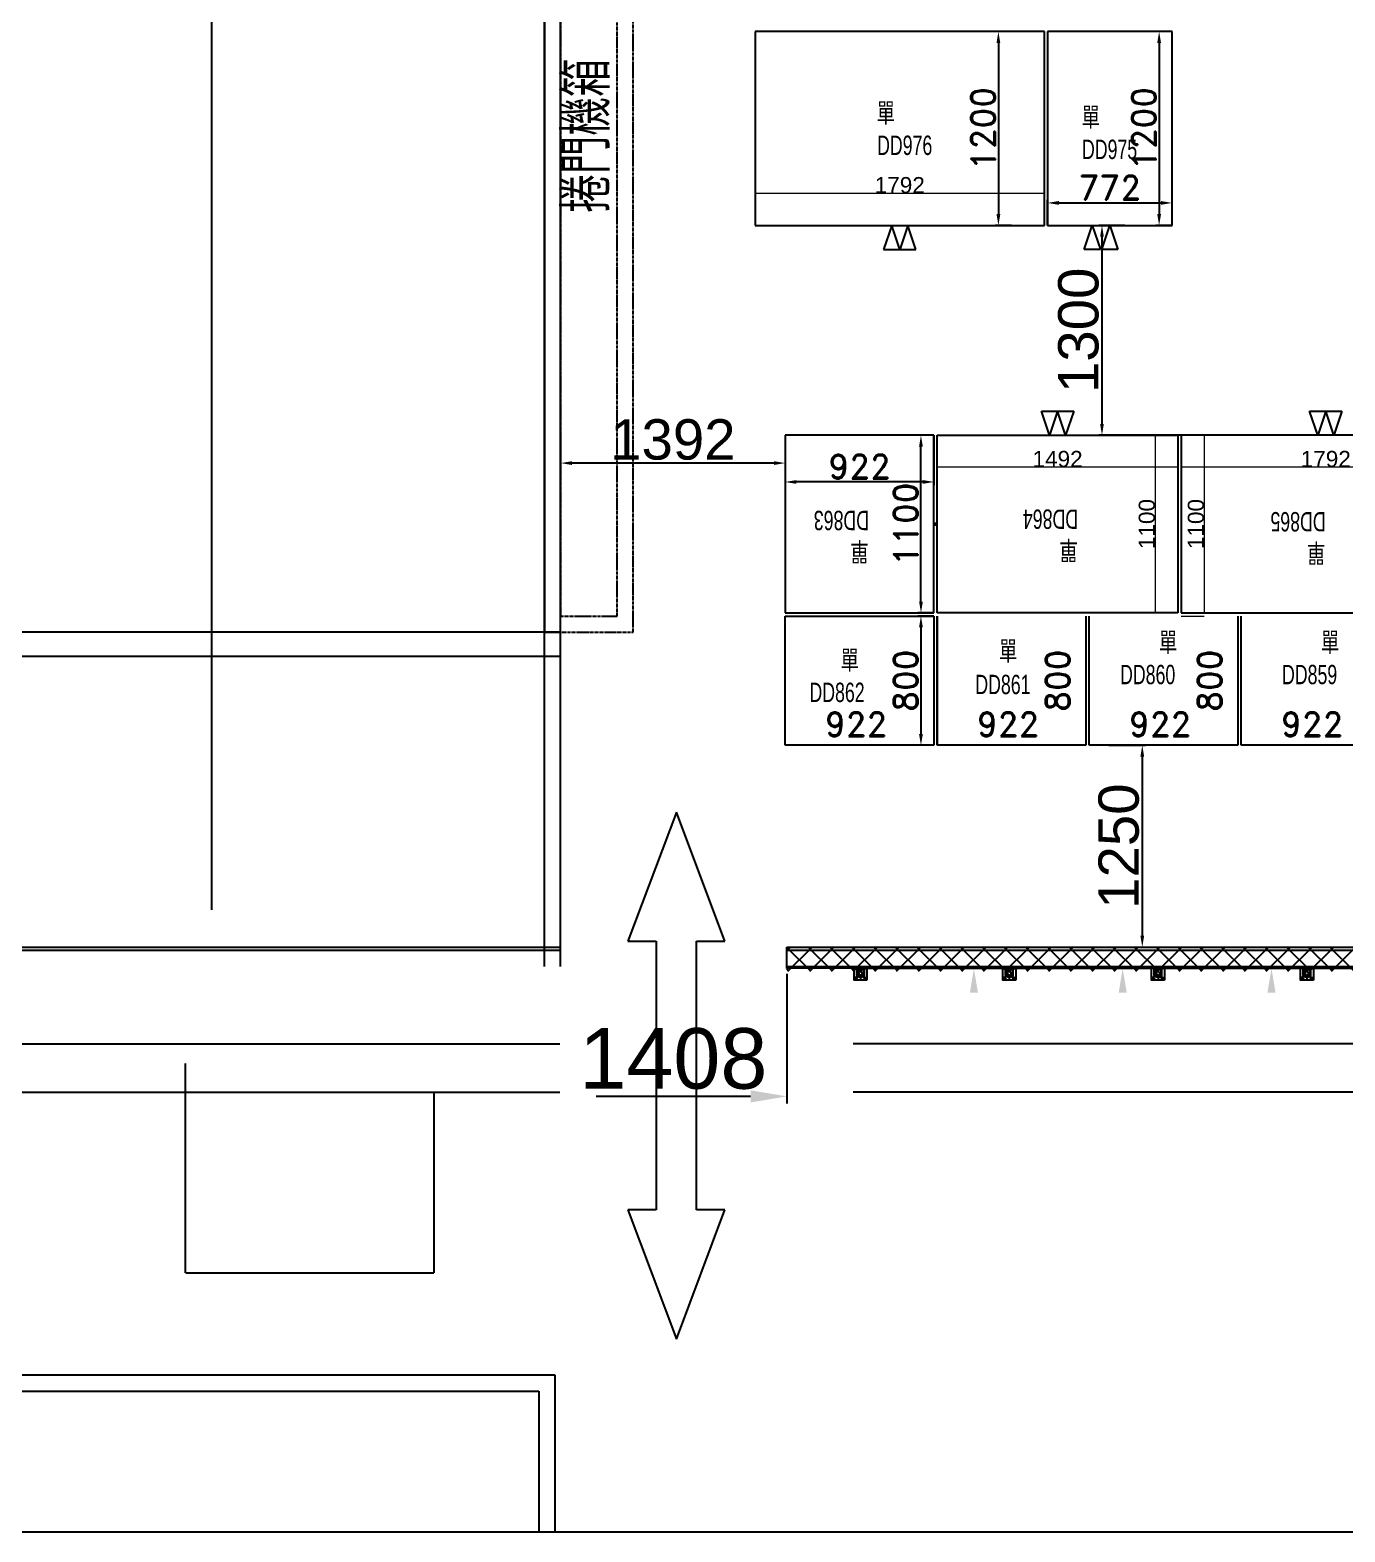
# Model space of a CAD drawing. Header units: millimetres. Extents: x 2191 to 43870, y 1353 to 35626.
# Drawn here: x 10340 to 18488, y 1353 to 10656 of the extents above; entities that cross this region are included whole.
import ezdxf

# ---------------------------------------------------------------- set-up
doc = ezdxf.new("R2010")
doc.units = ezdxf.units.MM
for name, pattern in [('1', [0.375, 0.25, -0.125]), ('CENTER', [2, 1.25, -0.25, 0.25, -0.25]), ('CENTER2', [28.575, 19.05, -3.175, 3.175, -3.175])]:
    doc.linetypes.add(name, pattern=pattern)
for name, color, linetype in [('01-中心柱CEN', 1, 'CENTER'), ('01-墨線', 4, 'Continuous'), ('03-掛片', 12, 'Continuous'), ('05-M40', 3, 'Continuous'), ('05-柱基板', 3, 'Continuous'), ('09-M6', 7, 'Continuous'), ('12-動線', 6, 'Continuous'), ('archi', 8, 'Continuous'), ('HATCH', 5, 'Continuous'), ('中心線-2', 1, 'CENTER2'), ('動線', 6, 'Continuous'), ('單層倉', 5, 'Continuous'), ('文字', 7, 'Continuous'), ('标注', 7, 'Continuous'), ('標的物', 1, 'Continuous'), ('標示', 3, 'Continuous'), ('標註', 252, 'Continuous')]:
    doc.layers.add(name, color=color, linetype=linetype)
doc.styles.add('ROMAND', font='romand.shx', dxfattribs={"bigfont": 'chineset.shx'})
doc.styles.get("Standard").update_dxf_attribs({"font": 'arial.ttf'})
doc.styles.add('新細明體', font='PMingLiU.ttf', dxfattribs={"width": 0.7})

msp = doc.modelspace()

# ---------------------------------------------------------------- linework, layer by layer
at = {"color": 5, "lineweight": 25}
for p, q in [((16625.17754, 10645.79085), (14833.17754, 10645.79085)), ((14833.17754, 10645.79085), (14833.17754, 9445.79085)), ((16625.17754, 9445.79085), (16625.17754, 10645.79085)), ((14833.17754, 9445.79085), (16625.17754, 9445.79085)), ((15961.17755, 8145.79083, 3000), (17453.17755, 8145.79083, 3000)), ((15961.17755, 7045.79083, 3000), (15961.17755, 8145.79083, 3000)), ((17453.17755, 8145.79083, 3000), (17453.17755, 7045.79083, 3000)), ((19265.17755, 8145.79083, 3000), (17473.17755, 8145.79083, 3000)), ((17473.17755, 8145.79083, 3000), (17473.17755, 7045.79083, 3000)), ((17453.17755, 7045.79083, 3000), (15961.17755, 7045.79083, 3000)), ((15961.17755, 7025.79083, 3000), (15961.17755, 6225.79083, 3000)), ((17473.17755, 7045.79083, 3000), (19265.17755, 7045.79083, 3000))]:
    msp.add_line(p, q, dxfattribs=at)
for p, q in [((4814.78772, 4376.69297), (13622.17754, 4376.69297)), ((15441.38937, 4378.69297), (39363.6462, 4376.69297)), ((4514.78772, 4076.69297), (13622.17754, 4076.69297)), ((15441.38937, 4078.69297), (39663.6462, 4076.69297))]:
    msp.add_line(p, q)
at = {"layer": '01-中心柱CEN'}
for p, q in [((15465.17754, 4843.79086, 3000), (15441.38937, 4843.79086, 3000)), ((15480.67754, 4843.79086, 3000), (15491.67754, 4843.79086, 3000)), ((15486.17754, 4843.79086, 3000), (15486.17754, 4852.33288, 3000)), ((15507.17754, 4843.79086, 3000), (15530.96572, 4843.79086, 3000)), ((16387.17754, 4843.79086, 3000), (16363.38937, 4843.79086, 3000)), ((16402.67754, 4843.79086, 3000), (16413.67754, 4843.79086, 3000)), ((16408.17754, 4843.79086, 3000), (16408.17754, 4852.33288, 3000)), ((16429.17754, 4843.79086, 3000), (16452.96572, 4843.79086, 3000)), ((17309.17754, 4843.79086, 3000), (17285.38937, 4843.79086, 3000)), ((17324.67754, 4843.79086, 3000), (17335.67754, 4843.79086, 3000)), ((17330.17754, 4843.79086, 3000), (17330.17754, 4852.33288, 3000)), ((17351.17754, 4843.79086, 3000), (17374.96572, 4843.79086, 3000)), ((18231.17754, 4843.79086, 3000), (18207.38937, 4843.79086, 3000)), ((18246.67754, 4843.79086, 3000), (18257.67754, 4843.79086, 3000)), ((18252.17754, 4843.79086, 3000), (18252.17754, 4852.33288, 3000)), ((18273.17754, 4843.79086, 3000), (18296.96572, 4843.79086, 3000)), ((15475.77754, 4790.79086, 3000), (15496.57754, 4790.79086, 3000)), ((15486.17754, 4790.79086, 3000), (15486.17754, 4767.0495, 3000)), ((16397.77754, 4790.79086, 3000), (16418.57754, 4790.79086, 3000)), ((16408.17754, 4790.79086, 3000), (16408.17754, 4767.0495, 3000)), ((17319.77754, 4790.79086, 3000), (17340.57754, 4790.79086, 3000)), ((17330.17754, 4790.79086, 3000), (17330.17754, 4767.0495, 3000)), ((18241.77754, 4790.79086, 3000), (18262.57754, 4790.79086, 3000)), ((18252.17754, 4790.79086, 3000), (18252.17754, 4767.0495, 3000))]:
    msp.add_line(p, q, dxfattribs=at)
at = {"layer": '01-墨線'}
msp.add_line((20328.17754, 4845.79086, 3000), (15030.17754, 4845.79086, 3000), dxfattribs=at)
at = {"layer": '03-掛片'}
for p, q in [((15465.17754, 4832.76892, 3000), (15462.67754, 4832.76892, 3000)), ((15465.17754, 4827.79086, 3000), (15462.67754, 4827.79086, 3000)), ((15465.17754, 4822.81281, 3000), (15462.67754, 4822.81281, 3000)), ((15507.17754, 4832.76892, 3000), (15509.67754, 4832.76892, 3000)), ((15507.17754, 4827.79086, 3000), (15509.67754, 4827.79086, 3000)), ((15507.17754, 4822.81281, 3000), (15509.67754, 4822.81281, 3000)), ((16387.17754, 4832.76892, 3000), (16384.67754, 4832.76892, 3000)), ((16387.17754, 4827.79086, 3000), (16384.67754, 4827.79086, 3000)), ((16387.17754, 4822.81281, 3000), (16384.67754, 4822.81281, 3000)), ((16429.17754, 4832.76892, 3000), (16431.67754, 4832.76892, 3000)), ((16429.17754, 4827.79086, 3000), (16431.67754, 4827.79086, 3000)), ((16429.17754, 4822.81281, 3000), (16431.67754, 4822.81281, 3000)), ((17309.17754, 4832.76892, 3000), (17306.67754, 4832.76892, 3000)), ((17309.17754, 4827.79086, 3000), (17306.67754, 4827.79086, 3000)), ((17309.17754, 4822.81281, 3000), (17306.67754, 4822.81281, 3000)), ((17351.17754, 4832.76892, 3000), (17353.67754, 4832.76892, 3000)), ((17351.17754, 4827.79086, 3000), (17353.67754, 4827.79086, 3000)), ((17351.17754, 4822.81281, 3000), (17353.67754, 4822.81281, 3000)), ((18231.17754, 4832.76892, 3000), (18228.67754, 4832.76892, 3000)), ((18231.17754, 4827.79086, 3000), (18228.67754, 4827.79086, 3000)), ((18231.17754, 4822.81281, 3000), (18228.67754, 4822.81281, 3000)), ((18273.17754, 4832.76892, 3000), (18275.67754, 4832.76892, 3000)), ((18273.17754, 4827.79086, 3000), (18275.67754, 4827.79086, 3000)), ((18273.17754, 4822.81281, 3000), (18275.67754, 4822.81281, 3000))]:
    msp.add_line(p, q, dxfattribs=at)
at = {"layer": '03-掛片', "elevation": 3000}
for points in [[(15481.17754, 4846.29086), (15483.67754, 4846.29086), (15483.67754, 4822.79086), (15481.17754, 4822.79086), (15481.17754, 4843.79086), (15465.17754, 4843.79086), (15465.17754, 4800.29086), (15462.67754, 4800.29086), (15462.67754, 4846.29086), (15482.17754, 4846.29086)], [(15491.17754, 4846.29086), (15488.67754, 4846.29086), (15488.67754, 4822.79086), (15491.17754, 4822.79086), (15491.17754, 4843.79086), (15507.17754, 4843.79086), (15507.17754, 4800.29086), (15509.67754, 4800.29086), (15509.67754, 4846.29086), (15490.17754, 4846.29086)], [(16403.17754, 4846.29086), (16405.67754, 4846.29086), (16405.67754, 4822.79086), (16403.17754, 4822.79086), (16403.17754, 4843.79086), (16387.17754, 4843.79086), (16387.17754, 4800.29086), (16384.67754, 4800.29086), (16384.67754, 4846.29086), (16404.17754, 4846.29086)], [(16413.17754, 4846.29086), (16410.67754, 4846.29086), (16410.67754, 4822.79086), (16413.17754, 4822.79086), (16413.17754, 4843.79086), (16429.17754, 4843.79086), (16429.17754, 4800.29086), (16431.67754, 4800.29086), (16431.67754, 4846.29086), (16412.17754, 4846.29086)], [(17325.17754, 4846.29086), (17327.67754, 4846.29086), (17327.67754, 4822.79086), (17325.17754, 4822.79086), (17325.17754, 4843.79086), (17309.17754, 4843.79086), (17309.17754, 4800.29086), (17306.67754, 4800.29086), (17306.67754, 4846.29086), (17326.17754, 4846.29086)], [(17335.17754, 4846.29086), (17332.67754, 4846.29086), (17332.67754, 4822.79086), (17335.17754, 4822.79086), (17335.17754, 4843.79086), (17351.17754, 4843.79086), (17351.17754, 4800.29086), (17353.67754, 4800.29086), (17353.67754, 4846.29086), (17334.17754, 4846.29086)], [(18247.17754, 4846.29086), (18249.67754, 4846.29086), (18249.67754, 4822.79086), (18247.17754, 4822.79086), (18247.17754, 4843.79086), (18231.17754, 4843.79086), (18231.17754, 4800.29086), (18228.67754, 4800.29086), (18228.67754, 4846.29086), (18248.17754, 4846.29086)], [(18257.17754, 4846.29086), (18254.67754, 4846.29086), (18254.67754, 4822.79086), (18257.17754, 4822.79086), (18257.17754, 4843.79086), (18273.17754, 4843.79086), (18273.17754, 4800.29086), (18275.67754, 4800.29086), (18275.67754, 4846.29086), (18256.17754, 4846.29086)]]:
    msp.add_lwpolyline(points, dxfattribs=at)
at = {"layer": '03-掛片', "lineweight": -3, "elevation": 3000}
for points in [[(15462.67754, 4832.76892), (15462.67754, 4822.81281), (15465.17754, 4822.81281), (15465.17754, 4832.76892)], [(15462.67754, 4827.79086), (15462.67754, 4822.81281), (15465.17754, 4822.81281), (15465.17754, 4827.79086)], [(15507.17754, 4832.76892), (15507.17754, 4822.81281), (15509.67754, 4822.81281), (15509.67754, 4832.76892)], [(15507.17754, 4827.79086), (15507.17754, 4822.81281), (15509.67754, 4822.81281), (15509.67754, 4827.79086)], [(16384.67754, 4832.76892), (16384.67754, 4822.81281), (16387.17754, 4822.81281), (16387.17754, 4832.76892)], [(16384.67754, 4827.79086), (16384.67754, 4822.81281), (16387.17754, 4822.81281), (16387.17754, 4827.79086)], [(16429.17754, 4832.76892), (16429.17754, 4822.81281), (16431.67754, 4822.81281), (16431.67754, 4832.76892)], [(16429.17754, 4827.79086), (16429.17754, 4822.81281), (16431.67754, 4822.81281), (16431.67754, 4827.79086)], [(17306.67754, 4832.76892), (17306.67754, 4822.81281), (17309.17754, 4822.81281), (17309.17754, 4832.76892)], [(17306.67754, 4827.79086), (17306.67754, 4822.81281), (17309.17754, 4822.81281), (17309.17754, 4827.79086)], [(17351.17754, 4832.76892), (17351.17754, 4822.81281), (17353.67754, 4822.81281), (17353.67754, 4832.76892)], [(17351.17754, 4827.79086), (17351.17754, 4822.81281), (17353.67754, 4822.81281), (17353.67754, 4827.79086)], [(18228.67754, 4832.76892), (18228.67754, 4822.81281), (18231.17754, 4822.81281), (18231.17754, 4832.76892)], [(18228.67754, 4827.79086), (18228.67754, 4822.81281), (18231.17754, 4822.81281), (18231.17754, 4827.79086)], [(18273.17754, 4832.76892), (18273.17754, 4822.81281), (18275.67754, 4822.81281), (18275.67754, 4832.76892)], [(18273.17754, 4827.79086), (18273.17754, 4822.81281), (18275.67754, 4822.81281), (18275.67754, 4827.79086)]]:
    msp.add_lwpolyline(points, close=True, dxfattribs=at)
at = {"layer": '05-M40'}
for p, q in [((15466.77754, 4831.04086, 3000), (15465.17754, 4831.04086, 3000)), ((15466.77754, 4827.79086, 3000), (15465.17754, 4827.79086, 3000)), ((15466.77754, 4824.54086, 3000), (15465.17754, 4824.54086, 3000)), ((15474.17754, 4802.29088, 3000), (15475.77754, 4802.29088, 3000)), ((15474.17754, 4798.79088, 3000), (15475.77754, 4798.79088, 3000)), ((15474.17754, 4795.29088, 3000), (15475.77754, 4795.29088, 3000)), ((15491.67754, 4836.79086, 3000), (15491.67754, 4835.19086, 3000)), ((15496.57754, 4802.29088, 3000), (15498.17754, 4802.29088, 3000)), ((15496.57754, 4798.79088, 3000), (15498.17754, 4798.79088, 3000)), ((15496.57754, 4795.29088, 3000), (15498.17754, 4795.29088, 3000)), ((16388.77754, 4831.04086, 3000), (16387.17754, 4831.04086, 3000)), ((16388.77754, 4827.79086, 3000), (16387.17754, 4827.79086, 3000)), ((16388.77754, 4824.54086, 3000), (16387.17754, 4824.54086, 3000)), ((16396.17754, 4802.29088, 3000), (16397.77754, 4802.29088, 3000)), ((16396.17754, 4798.79088, 3000), (16397.77754, 4798.79088, 3000)), ((16396.17754, 4795.29088, 3000), (16397.77754, 4795.29088, 3000)), ((16413.67754, 4836.79086, 3000), (16413.67754, 4835.19086, 3000)), ((16418.57754, 4802.29088, 3000), (16420.17754, 4802.29088, 3000)), ((16418.57754, 4798.79088, 3000), (16420.17754, 4798.79088, 3000)), ((16418.57754, 4795.29088, 3000), (16420.17754, 4795.29088, 3000)), ((17310.77754, 4831.04086, 3000), (17309.17754, 4831.04086, 3000)), ((17310.77754, 4827.79086, 3000), (17309.17754, 4827.79086, 3000)), ((17310.77754, 4824.54086, 3000), (17309.17754, 4824.54086, 3000)), ((17318.17754, 4802.29088, 3000), (17319.77754, 4802.29088, 3000)), ((17318.17754, 4798.79088, 3000), (17319.77754, 4798.79088, 3000)), ((17318.17754, 4795.29088, 3000), (17319.77754, 4795.29088, 3000)), ((17335.67754, 4836.79086, 3000), (17335.67754, 4835.19086, 3000)), ((17340.57754, 4802.29088, 3000), (17342.17754, 4802.29088, 3000)), ((17340.57754, 4798.79088, 3000), (17342.17754, 4798.79088, 3000)), ((17340.57754, 4795.29088, 3000), (17342.17754, 4795.29088, 3000)), ((18232.77754, 4831.04086, 3000), (18231.17754, 4831.04086, 3000)), ((18232.77754, 4827.79086, 3000), (18231.17754, 4827.79086, 3000)), ((18232.77754, 4824.54086, 3000), (18231.17754, 4824.54086, 3000)), ((18240.17754, 4802.29088, 3000), (18241.77754, 4802.29088, 3000)), ((18240.17754, 4798.79088, 3000), (18241.77754, 4798.79088, 3000)), ((18240.17754, 4795.29088, 3000), (18241.77754, 4795.29088, 3000)), ((18257.67754, 4836.79086, 3000), (18257.67754, 4835.19086, 3000)), ((18262.57754, 4802.29088, 3000), (18264.17754, 4802.29088, 3000)), ((18262.57754, 4798.79088, 3000), (18264.17754, 4798.79088, 3000)), ((18262.57754, 4795.29088, 3000), (18264.17754, 4795.29088, 3000))]:
    msp.add_line(p, q, dxfattribs=at)
at = {"layer": '05-M40', "elevation": 3000}
for points in [[(15474.17754, 4813.39086), (15475.77754, 4813.39086), (15475.77754, 4790.79086), (15474.17754, 4790.79086), (15474.17754, 4811.79086), (15465.17754, 4811.79086), (15465.17754, 4843.79086), (15480.67754, 4843.79086), (15480.67754, 4836.79086), (15491.67754, 4836.79086), (15491.67754, 4843.79086), (15507.17754, 4843.79086), (15507.17754, 4811.79086), (15498.17754, 4811.79086), (15498.17754, 4790.79086), (15496.57754, 4790.79086), (15496.57754, 4813.39086), (15505.57754, 4813.39086), (15505.57754, 4842.19086), (15493.27754, 4842.19086), (15493.27754, 4835.19086), (15479.07754, 4835.19086), (15479.07754, 4842.19086), (15466.77754, 4842.19086), (15466.77754, 4813.39086), (15475.77754, 4813.39086), (15475.77754, 4811.79086)], [(15498.17754, 4813.39086), (15496.57754, 4813.39086), (15496.57754, 4790.79086), (15498.17754, 4790.79086), (15498.17754, 4811.79086), (15507.17754, 4811.79086), (15507.17754, 4843.79086), (15491.67754, 4843.79086), (15491.67754, 4836.79086), (15480.67754, 4836.79086), (15480.67754, 4843.79086), (15465.17754, 4843.79086), (15465.17754, 4811.79086), (15474.17754, 4811.79086), (15474.17754, 4790.79086), (15475.77754, 4790.79086), (15475.77754, 4813.39086), (15466.77754, 4813.39086), (15466.77754, 4842.19086), (15479.07754, 4842.19086), (15479.07754, 4835.19086), (15493.27754, 4835.19086), (15493.27754, 4842.19086), (15505.57754, 4842.19086), (15505.57754, 4813.39086), (15496.57754, 4813.39086), (15496.57754, 4811.79086)], [(16396.17754, 4813.39086), (16397.77754, 4813.39086), (16397.77754, 4790.79086), (16396.17754, 4790.79086), (16396.17754, 4811.79086), (16387.17754, 4811.79086), (16387.17754, 4843.79086), (16402.67754, 4843.79086), (16402.67754, 4836.79086), (16413.67754, 4836.79086), (16413.67754, 4843.79086), (16429.17754, 4843.79086), (16429.17754, 4811.79086), (16420.17754, 4811.79086), (16420.17754, 4790.79086), (16418.57754, 4790.79086), (16418.57754, 4813.39086), (16427.57754, 4813.39086), (16427.57754, 4842.19086), (16415.27754, 4842.19086), (16415.27754, 4835.19086), (16401.07754, 4835.19086), (16401.07754, 4842.19086), (16388.77754, 4842.19086), (16388.77754, 4813.39086), (16397.77754, 4813.39086), (16397.77754, 4811.79086)], [(16420.17754, 4813.39086), (16418.57754, 4813.39086), (16418.57754, 4790.79086), (16420.17754, 4790.79086), (16420.17754, 4811.79086), (16429.17754, 4811.79086), (16429.17754, 4843.79086), (16413.67754, 4843.79086), (16413.67754, 4836.79086), (16402.67754, 4836.79086), (16402.67754, 4843.79086), (16387.17754, 4843.79086), (16387.17754, 4811.79086), (16396.17754, 4811.79086), (16396.17754, 4790.79086), (16397.77754, 4790.79086), (16397.77754, 4813.39086), (16388.77754, 4813.39086), (16388.77754, 4842.19086), (16401.07754, 4842.19086), (16401.07754, 4835.19086), (16415.27754, 4835.19086), (16415.27754, 4842.19086), (16427.57754, 4842.19086), (16427.57754, 4813.39086), (16418.57754, 4813.39086), (16418.57754, 4811.79086)], [(17318.17754, 4813.39086), (17319.77754, 4813.39086), (17319.77754, 4790.79086), (17318.17754, 4790.79086), (17318.17754, 4811.79086), (17309.17754, 4811.79086), (17309.17754, 4843.79086), (17324.67754, 4843.79086), (17324.67754, 4836.79086), (17335.67754, 4836.79086), (17335.67754, 4843.79086), (17351.17754, 4843.79086), (17351.17754, 4811.79086), (17342.17754, 4811.79086), (17342.17754, 4790.79086), (17340.57754, 4790.79086), (17340.57754, 4813.39086), (17349.57754, 4813.39086), (17349.57754, 4842.19086), (17337.27754, 4842.19086), (17337.27754, 4835.19086), (17323.07754, 4835.19086), (17323.07754, 4842.19086), (17310.77754, 4842.19086), (17310.77754, 4813.39086), (17319.77754, 4813.39086), (17319.77754, 4811.79086)], [(17342.17754, 4813.39086), (17340.57754, 4813.39086), (17340.57754, 4790.79086), (17342.17754, 4790.79086), (17342.17754, 4811.79086), (17351.17754, 4811.79086), (17351.17754, 4843.79086), (17335.67754, 4843.79086), (17335.67754, 4836.79086), (17324.67754, 4836.79086), (17324.67754, 4843.79086), (17309.17754, 4843.79086), (17309.17754, 4811.79086), (17318.17754, 4811.79086), (17318.17754, 4790.79086), (17319.77754, 4790.79086), (17319.77754, 4813.39086), (17310.77754, 4813.39086), (17310.77754, 4842.19086), (17323.07754, 4842.19086), (17323.07754, 4835.19086), (17337.27754, 4835.19086), (17337.27754, 4842.19086), (17349.57754, 4842.19086), (17349.57754, 4813.39086), (17340.57754, 4813.39086), (17340.57754, 4811.79086)], [(18240.17754, 4813.39086), (18241.77754, 4813.39086), (18241.77754, 4790.79086), (18240.17754, 4790.79086), (18240.17754, 4811.79086), (18231.17754, 4811.79086), (18231.17754, 4843.79086), (18246.67754, 4843.79086), (18246.67754, 4836.79086), (18257.67754, 4836.79086), (18257.67754, 4843.79086), (18273.17754, 4843.79086), (18273.17754, 4811.79086), (18264.17754, 4811.79086), (18264.17754, 4790.79086), (18262.57754, 4790.79086), (18262.57754, 4813.39086), (18271.57754, 4813.39086), (18271.57754, 4842.19086), (18259.27754, 4842.19086), (18259.27754, 4835.19086), (18245.07754, 4835.19086), (18245.07754, 4842.19086), (18232.77754, 4842.19086), (18232.77754, 4813.39086), (18241.77754, 4813.39086), (18241.77754, 4811.79086)], [(18264.17754, 4813.39086), (18262.57754, 4813.39086), (18262.57754, 4790.79086), (18264.17754, 4790.79086), (18264.17754, 4811.79086), (18273.17754, 4811.79086), (18273.17754, 4843.79086), (18257.67754, 4843.79086), (18257.67754, 4836.79086), (18246.67754, 4836.79086), (18246.67754, 4843.79086), (18231.17754, 4843.79086), (18231.17754, 4811.79086), (18240.17754, 4811.79086), (18240.17754, 4790.79086), (18241.77754, 4790.79086), (18241.77754, 4813.39086), (18232.77754, 4813.39086), (18232.77754, 4842.19086), (18245.07754, 4842.19086), (18245.07754, 4835.19086), (18259.27754, 4835.19086), (18259.27754, 4842.19086), (18271.57754, 4842.19086), (18271.57754, 4813.39086), (18262.57754, 4813.39086), (18262.57754, 4811.79086)]]:
    msp.add_lwpolyline(points, dxfattribs=at)
at = {"layer": '05-M40', "lineweight": -3, "elevation": 3000}
for points in [[(15465.17754, 4831.04086), (15465.17754, 4824.54086), (15466.77754, 4824.54086), (15466.77754, 4831.04086)], [(15465.17754, 4827.79086), (15465.17754, 4824.54086), (15466.77754, 4824.54086), (15466.77754, 4827.79086)], [(15474.17754, 4802.29088), (15474.17754, 4795.29088), (15475.77754, 4795.29088), (15475.77754, 4802.29088)], [(15474.17754, 4798.79088), (15474.17754, 4795.29088), (15475.77754, 4795.29088), (15475.77754, 4798.79088)], [(15491.67754, 4836.79086), (15491.67754, 4835.19086), (15480.67754, 4835.19086), (15480.67754, 4836.79086)], [(15486.17754, 4835.19086), (15491.67754, 4835.19086), (15491.67754, 4836.79086), (15486.17754, 4836.79086)], [(15498.17754, 4802.29088), (15498.17754, 4795.29088), (15496.57754, 4795.29088), (15496.57754, 4802.29088)], [(15498.17754, 4798.79088), (15498.17754, 4795.29088), (15496.57754, 4795.29088), (15496.57754, 4798.79088)], [(15505.57754, 4831.04086), (15505.57754, 4824.54086), (15507.17754, 4824.54086), (15507.17754, 4831.04086)], [(15505.57754, 4827.79086), (15505.57754, 4824.54086), (15507.17754, 4824.54086), (15507.17754, 4827.79086)], [(16387.17754, 4831.04086), (16387.17754, 4824.54086), (16388.77754, 4824.54086), (16388.77754, 4831.04086)], [(16387.17754, 4827.79086), (16387.17754, 4824.54086), (16388.77754, 4824.54086), (16388.77754, 4827.79086)], [(16396.17754, 4802.29088), (16396.17754, 4795.29088), (16397.77754, 4795.29088), (16397.77754, 4802.29088)], [(16396.17754, 4798.79088), (16396.17754, 4795.29088), (16397.77754, 4795.29088), (16397.77754, 4798.79088)], [(16413.67754, 4836.79086), (16413.67754, 4835.19086), (16402.67754, 4835.19086), (16402.67754, 4836.79086)], [(16408.17754, 4835.19086), (16413.67754, 4835.19086), (16413.67754, 4836.79086), (16408.17754, 4836.79086)], [(16420.17754, 4802.29088), (16420.17754, 4795.29088), (16418.57754, 4795.29088), (16418.57754, 4802.29088)], [(16420.17754, 4798.79088), (16420.17754, 4795.29088), (16418.57754, 4795.29088), (16418.57754, 4798.79088)], [(16427.57754, 4831.04086), (16427.57754, 4824.54086), (16429.17754, 4824.54086), (16429.17754, 4831.04086)], [(16427.57754, 4827.79086), (16427.57754, 4824.54086), (16429.17754, 4824.54086), (16429.17754, 4827.79086)], [(17309.17754, 4831.04086), (17309.17754, 4824.54086), (17310.77754, 4824.54086), (17310.77754, 4831.04086)], [(17309.17754, 4827.79086), (17309.17754, 4824.54086), (17310.77754, 4824.54086), (17310.77754, 4827.79086)], [(17318.17754, 4802.29088), (17318.17754, 4795.29088), (17319.77754, 4795.29088), (17319.77754, 4802.29088)], [(17318.17754, 4798.79088), (17318.17754, 4795.29088), (17319.77754, 4795.29088), (17319.77754, 4798.79088)], [(17335.67754, 4836.79086), (17335.67754, 4835.19086), (17324.67754, 4835.19086), (17324.67754, 4836.79086)], [(17330.17754, 4835.19086), (17335.67754, 4835.19086), (17335.67754, 4836.79086), (17330.17754, 4836.79086)], [(17342.17754, 4802.29088), (17342.17754, 4795.29088), (17340.57754, 4795.29088), (17340.57754, 4802.29088)], [(17342.17754, 4798.79088), (17342.17754, 4795.29088), (17340.57754, 4795.29088), (17340.57754, 4798.79088)], [(17349.57754, 4831.04086), (17349.57754, 4824.54086), (17351.17754, 4824.54086), (17351.17754, 4831.04086)], [(17349.57754, 4827.79086), (17349.57754, 4824.54086), (17351.17754, 4824.54086), (17351.17754, 4827.79086)], [(18231.17754, 4831.04086), (18231.17754, 4824.54086), (18232.77754, 4824.54086), (18232.77754, 4831.04086)], [(18231.17754, 4827.79086), (18231.17754, 4824.54086), (18232.77754, 4824.54086), (18232.77754, 4827.79086)], [(18240.17754, 4802.29088), (18240.17754, 4795.29088), (18241.77754, 4795.29088), (18241.77754, 4802.29088)], [(18240.17754, 4798.79088), (18240.17754, 4795.29088), (18241.77754, 4795.29088), (18241.77754, 4798.79088)], [(18257.67754, 4836.79086), (18257.67754, 4835.19086), (18246.67754, 4835.19086), (18246.67754, 4836.79086)], [(18252.17754, 4835.19086), (18257.67754, 4835.19086), (18257.67754, 4836.79086), (18252.17754, 4836.79086)], [(18264.17754, 4802.29088), (18264.17754, 4795.29088), (18262.57754, 4795.29088), (18262.57754, 4802.29088)], [(18264.17754, 4798.79088), (18264.17754, 4795.29088), (18262.57754, 4795.29088), (18262.57754, 4798.79088)], [(18271.57754, 4831.04086), (18271.57754, 4824.54086), (18273.17754, 4824.54086), (18273.17754, 4831.04086)], [(18271.57754, 4827.79086), (18271.57754, 4824.54086), (18273.17754, 4824.54086), (18273.17754, 4827.79086)]]:
    msp.add_lwpolyline(points, close=True, dxfattribs=at)
at = {"layer": '05-柱基板', "elevation": 3000}
for points in [[(15526.17754, 4770.79086), (15446.17754, 4770.79086), (15446.17754, 4845.79086), (15526.17754, 4845.79086)], [(16448.17754, 4770.79086), (16368.17754, 4770.79086), (16368.17754, 4845.79086), (16448.17754, 4845.79086)], [(17370.17754, 4770.79086), (17290.17754, 4770.79086), (17290.17754, 4845.79086), (17370.17754, 4845.79086)], [(18292.17754, 4770.79086), (18212.17754, 4770.79086), (18212.17754, 4845.79086), (18292.17754, 4845.79086)]]:
    msp.add_lwpolyline(points, close=True, dxfattribs=at)
at = {"layer": '05-柱基板', "lineweight": -3}
for centre in [(15458.17754, 4784.29086, 3000), (15514.17754, 4783.79086, 3000), (16380.17754, 4784.29086, 3000), (16436.17754, 4783.79086, 3000), (17302.17754, 4784.29086, 3000), (17358.17754, 4783.79086, 3000), (18224.17754, 4784.29086, 3000), (18280.17754, 4783.79086, 3000)]:
    msp.add_circle(centre, 6, dxfattribs=at)
at = {"layer": '09-M6'}
for p, q in [((15466.97754, 4801.29086, 3000), (15471.27754, 4801.29086, 3000)), ((15466.97754, 4796.29086, 3000), (15471.27754, 4796.29086, 3000)), ((15505.37754, 4801.29086, 3000), (15501.07754, 4801.29086, 3000)), ((15505.37754, 4796.29086, 3000), (15501.07754, 4796.29086, 3000)), ((16388.97754, 4801.29086, 3000), (16393.27754, 4801.29086, 3000)), ((16388.97754, 4796.29086, 3000), (16393.27754, 4796.29086, 3000)), ((16427.37754, 4801.29086, 3000), (16423.07754, 4801.29086, 3000)), ((16427.37754, 4796.29086, 3000), (16423.07754, 4796.29086, 3000)), ((17310.97754, 4801.29086, 3000), (17315.27754, 4801.29086, 3000)), ((17310.97754, 4796.29086, 3000), (17315.27754, 4796.29086, 3000)), ((17349.37754, 4801.29086, 3000), (17345.07754, 4801.29086, 3000)), ((17349.37754, 4796.29086, 3000), (17345.07754, 4796.29086, 3000)), ((18232.97754, 4801.29086, 3000), (18237.27754, 4801.29086, 3000)), ((18232.97754, 4796.29086, 3000), (18237.27754, 4796.29086, 3000)), ((18271.37754, 4801.29086, 3000), (18267.07754, 4801.29086, 3000)), ((18271.37754, 4796.29086, 3000), (18267.07754, 4796.29086, 3000))]:
    msp.add_line(p, q, dxfattribs=at)
at = {"layer": '09-M6', "elevation": 3000}
for points in [[(15472.97754, 4801.79086), (15484.97754, 4801.79086), (15484.97754, 4795.79086), (15472.97754, 4795.79086), (15472.97754, 4791.79086), (15472.77754, 4791.79086), (15471.27754, 4793.79086), (15466.97754, 4793.79086), (15466.97754, 4803.79086), (15471.27754, 4803.79086), (15472.77754, 4805.79086), (15472.97754, 4805.79086)], [(15471.27754, 4803.79086), (15471.27754, 4793.79086), (15466.97754, 4793.79086), (15466.97754, 4803.79086)], [(15477.47754, 4803.79086), (15475.97754, 4804.79086), (15475.77754, 4804.79086), (15475.77754, 4792.79086), (15475.97754, 4792.79086), (15477.47754, 4793.79086), (15481.77754, 4793.79086), (15481.77754, 4803.79086)], [(15477.47754, 4803.79086), (15477.47754, 4793.79086), (15481.77754, 4793.79086), (15481.77754, 4803.79086)], [(15481.77754, 4803.79086), (15477.47754, 4803.79086), (15477.47754, 4796.29086), (15481.77754, 4796.29086)], [(15481.77754, 4793.79086), (15477.47754, 4793.79086), (15477.47754, 4801.29086), (15481.77754, 4801.29086)], [(15499.37754, 4801.79086), (15487.37754, 4801.79086), (15487.37754, 4795.79086), (15499.37754, 4795.79086), (15499.37754, 4791.79086), (15499.57754, 4791.79086), (15501.07754, 4793.79086), (15505.37754, 4793.79086), (15505.37754, 4803.79086), (15501.07754, 4803.79086), (15499.57754, 4805.79086), (15499.37754, 4805.79086)], [(15494.87754, 4803.79086), (15496.37754, 4804.79086), (15496.57754, 4804.79086), (15496.57754, 4792.79086), (15496.37754, 4792.79086), (15494.87754, 4793.79086), (15490.57754, 4793.79086), (15490.57754, 4803.79086)], [(15494.87754, 4803.79086), (15494.87754, 4793.79086), (15490.57754, 4793.79086), (15490.57754, 4803.79086)], [(15490.57754, 4803.79086), (15494.87754, 4803.79086), (15494.87754, 4796.29086), (15490.57754, 4796.29086)], [(15490.57754, 4793.79086), (15494.87754, 4793.79086), (15494.87754, 4801.29086), (15490.57754, 4801.29086)], [(15501.07754, 4803.79086), (15501.07754, 4793.79086), (15505.37754, 4793.79086), (15505.37754, 4803.79086)], [(16394.97754, 4801.79086), (16406.97754, 4801.79086), (16406.97754, 4795.79086), (16394.97754, 4795.79086), (16394.97754, 4791.79086), (16394.77754, 4791.79086), (16393.27754, 4793.79086), (16388.97754, 4793.79086), (16388.97754, 4803.79086), (16393.27754, 4803.79086), (16394.77754, 4805.79086), (16394.97754, 4805.79086)], [(16393.27754, 4803.79086), (16393.27754, 4793.79086), (16388.97754, 4793.79086), (16388.97754, 4803.79086)], [(16399.47754, 4803.79086), (16397.97754, 4804.79086), (16397.77754, 4804.79086), (16397.77754, 4792.79086), (16397.97754, 4792.79086), (16399.47754, 4793.79086), (16403.77754, 4793.79086), (16403.77754, 4803.79086)], [(16399.47754, 4803.79086), (16399.47754, 4793.79086), (16403.77754, 4793.79086), (16403.77754, 4803.79086)], [(16403.77754, 4803.79086), (16399.47754, 4803.79086), (16399.47754, 4796.29086), (16403.77754, 4796.29086)], [(16403.77754, 4793.79086), (16399.47754, 4793.79086), (16399.47754, 4801.29086), (16403.77754, 4801.29086)], [(16421.37754, 4801.79086), (16409.37754, 4801.79086), (16409.37754, 4795.79086), (16421.37754, 4795.79086), (16421.37754, 4791.79086), (16421.57754, 4791.79086), (16423.07754, 4793.79086), (16427.37754, 4793.79086), (16427.37754, 4803.79086), (16423.07754, 4803.79086), (16421.57754, 4805.79086), (16421.37754, 4805.79086)], [(16416.87754, 4803.79086), (16418.37754, 4804.79086), (16418.57754, 4804.79086), (16418.57754, 4792.79086), (16418.37754, 4792.79086), (16416.87754, 4793.79086), (16412.57754, 4793.79086), (16412.57754, 4803.79086)], [(16416.87754, 4803.79086), (16416.87754, 4793.79086), (16412.57754, 4793.79086), (16412.57754, 4803.79086)], [(16412.57754, 4803.79086), (16416.87754, 4803.79086), (16416.87754, 4796.29086), (16412.57754, 4796.29086)], [(16412.57754, 4793.79086), (16416.87754, 4793.79086), (16416.87754, 4801.29086), (16412.57754, 4801.29086)], [(16423.07754, 4803.79086), (16423.07754, 4793.79086), (16427.37754, 4793.79086), (16427.37754, 4803.79086)], [(17316.97754, 4801.79086), (17328.97754, 4801.79086), (17328.97754, 4795.79086), (17316.97754, 4795.79086), (17316.97754, 4791.79086), (17316.77754, 4791.79086), (17315.27754, 4793.79086), (17310.97754, 4793.79086), (17310.97754, 4803.79086), (17315.27754, 4803.79086), (17316.77754, 4805.79086), (17316.97754, 4805.79086)], [(17315.27754, 4803.79086), (17315.27754, 4793.79086), (17310.97754, 4793.79086), (17310.97754, 4803.79086)], [(17321.47754, 4803.79086), (17319.97754, 4804.79086), (17319.77754, 4804.79086), (17319.77754, 4792.79086), (17319.97754, 4792.79086), (17321.47754, 4793.79086), (17325.77754, 4793.79086), (17325.77754, 4803.79086)], [(17321.47754, 4803.79086), (17321.47754, 4793.79086), (17325.77754, 4793.79086), (17325.77754, 4803.79086)], [(17325.77754, 4803.79086), (17321.47754, 4803.79086), (17321.47754, 4796.29086), (17325.77754, 4796.29086)], [(17325.77754, 4793.79086), (17321.47754, 4793.79086), (17321.47754, 4801.29086), (17325.77754, 4801.29086)], [(17343.37754, 4801.79086), (17331.37754, 4801.79086), (17331.37754, 4795.79086), (17343.37754, 4795.79086), (17343.37754, 4791.79086), (17343.57754, 4791.79086), (17345.07754, 4793.79086), (17349.37754, 4793.79086), (17349.37754, 4803.79086), (17345.07754, 4803.79086), (17343.57754, 4805.79086), (17343.37754, 4805.79086)], [(17338.87754, 4803.79086), (17340.37754, 4804.79086), (17340.57754, 4804.79086), (17340.57754, 4792.79086), (17340.37754, 4792.79086), (17338.87754, 4793.79086), (17334.57754, 4793.79086), (17334.57754, 4803.79086)], [(17338.87754, 4803.79086), (17338.87754, 4793.79086), (17334.57754, 4793.79086), (17334.57754, 4803.79086)], [(17334.57754, 4803.79086), (17338.87754, 4803.79086), (17338.87754, 4796.29086), (17334.57754, 4796.29086)], [(17334.57754, 4793.79086), (17338.87754, 4793.79086), (17338.87754, 4801.29086), (17334.57754, 4801.29086)], [(17345.07754, 4803.79086), (17345.07754, 4793.79086), (17349.37754, 4793.79086), (17349.37754, 4803.79086)], [(18238.97754, 4801.79086), (18250.97754, 4801.79086), (18250.97754, 4795.79086), (18238.97754, 4795.79086), (18238.97754, 4791.79086), (18238.77754, 4791.79086), (18237.27754, 4793.79086), (18232.97754, 4793.79086), (18232.97754, 4803.79086), (18237.27754, 4803.79086), (18238.77754, 4805.79086), (18238.97754, 4805.79086)], [(18237.27754, 4803.79086), (18237.27754, 4793.79086), (18232.97754, 4793.79086), (18232.97754, 4803.79086)], [(18243.47754, 4803.79086), (18241.97754, 4804.79086), (18241.77754, 4804.79086), (18241.77754, 4792.79086), (18241.97754, 4792.79086), (18243.47754, 4793.79086), (18247.77754, 4793.79086), (18247.77754, 4803.79086)], [(18243.47754, 4803.79086), (18243.47754, 4793.79086), (18247.77754, 4793.79086), (18247.77754, 4803.79086)], [(18247.77754, 4803.79086), (18243.47754, 4803.79086), (18243.47754, 4796.29086), (18247.77754, 4796.29086)], [(18247.77754, 4793.79086), (18243.47754, 4793.79086), (18243.47754, 4801.29086), (18247.77754, 4801.29086)], [(18265.37754, 4801.79086), (18253.37754, 4801.79086), (18253.37754, 4795.79086), (18265.37754, 4795.79086), (18265.37754, 4791.79086), (18265.57754, 4791.79086), (18267.07754, 4793.79086), (18271.37754, 4793.79086), (18271.37754, 4803.79086), (18267.07754, 4803.79086), (18265.57754, 4805.79086), (18265.37754, 4805.79086)], [(18260.87754, 4803.79086), (18262.37754, 4804.79086), (18262.57754, 4804.79086), (18262.57754, 4792.79086), (18262.37754, 4792.79086), (18260.87754, 4793.79086), (18256.57754, 4793.79086), (18256.57754, 4803.79086)], [(18260.87754, 4803.79086), (18260.87754, 4793.79086), (18256.57754, 4793.79086), (18256.57754, 4803.79086)], [(18256.57754, 4803.79086), (18260.87754, 4803.79086), (18260.87754, 4796.29086), (18256.57754, 4796.29086)], [(18256.57754, 4793.79086), (18260.87754, 4793.79086), (18260.87754, 4801.29086), (18256.57754, 4801.29086)], [(18267.07754, 4803.79086), (18267.07754, 4793.79086), (18271.37754, 4793.79086), (18271.37754, 4803.79086)]]:
    msp.add_lwpolyline(points, close=True, dxfattribs=at)
at = {"layer": '12-動線'}
for p, q in [((16408.17754, 4843.79086, 3000), (15486.17754, 4843.79086, 3000)), ((17330.17754, 4843.79086, 3000), (16408.17754, 4843.79086, 3000)), ((18252.17754, 4843.79086, 3000), (17330.17754, 4843.79086, 3000)), ((19174.17754, 4843.79086, 3000), (18252.17754, 4843.79086, 3000))]:
    msp.add_line(p, q, dxfattribs=at)
at = {"layer": 'archi', "color": 7, "linetype": '1'}
for p, q in [((11302.17754, 2955.79086, 3000), (11302.17754, 4255.79086, 3000)), ((12842.17754, 4075.79086, 3000), (12842.17754, 2955.79086, 3000)), ((12842.17754, 2955.79086, 3000), (11302.17754, 2955.79086, 3000))]:
    msp.add_line(p, q, dxfattribs=at)
at = {"layer": 'HATCH', "linetype": 'Continuous', "ltscale": 5}
for p, q in [((15030.17754, 4954.32087), (15051.64754, 4975.79086)), ((15177.44167, 4825.79086), (15030.17754, 4973.05499)), ((15036.35138, 4825.79086), (15186.35138, 4975.79086)), ((15312.14552, 4825.79086), (15162.14552, 4975.79086)), ((15171.05522, 4825.79086), (15321.05522, 4975.79086)), ((15446.84936, 4825.79086), (15296.84936, 4975.79086)), ((15305.75906, 4825.79086), (15455.75906, 4975.79086)), ((15581.5532, 4825.79086), (15431.5532, 4975.79086)), ((15440.4629, 4825.79086), (15590.4629, 4975.79086)), ((15716.25704, 4825.79086), (15566.25704, 4975.79086)), ((15575.16675, 4825.79086), (15725.16675, 4975.79086)), ((15850.96088, 4825.79086), (15700.96088, 4975.79086)), ((15709.87059, 4825.79086), (15859.87059, 4975.79086)), ((15985.66473, 4825.79086), (15835.66473, 4975.79086)), ((15844.57443, 4825.79086), (15994.57443, 4975.79086)), ((16120.36857, 4825.79086), (15970.36857, 4975.79086)), ((15979.27827, 4825.79086), (16129.27827, 4975.79086)), ((16255.07241, 4825.79086), (16105.07241, 4975.79086)), ((16113.98211, 4825.79086), (16263.98211, 4975.79086)), ((16389.77625, 4825.79086), (16239.77625, 4975.79086)), ((16248.68595, 4825.79086), (16398.68595, 4975.79086)), ((16524.48009, 4825.79086), (16374.48009, 4975.79086)), ((16383.3898, 4825.79086), (16533.3898, 4975.79086)), ((16659.18393, 4825.79086), (16509.18393, 4975.79086)), ((16518.09364, 4825.79086), (16668.09364, 4975.79086)), ((16793.88778, 4825.79086), (16643.88778, 4975.79086)), ((16652.79748, 4825.79086), (16802.79748, 4975.79086)), ((16928.59162, 4825.79086), (16778.59162, 4975.79086)), ((16787.50132, 4825.79086), (16937.50132, 4975.79086)), ((17063.29546, 4825.79086), (16913.29546, 4975.79086)), ((16922.20516, 4825.79086), (17072.20516, 4975.79086)), ((17197.9993, 4825.79086), (17047.9993, 4975.79086)), ((17056.90901, 4825.79086), (17206.90901, 4975.79086)), ((17332.70314, 4825.79086), (17182.70314, 4975.79086)), ((17191.61285, 4825.79086), (17341.61285, 4975.79086)), ((17467.40699, 4825.79086), (17317.40699, 4975.79086)), ((17326.31669, 4825.79086), (17476.31669, 4975.79086)), ((17602.11083, 4825.79086), (17452.11083, 4975.79086)), ((17461.02053, 4825.79086), (17611.02053, 4975.79086)), ((17736.81467, 4825.79086), (17586.81467, 4975.79086)), ((17595.72437, 4825.79086), (17745.72437, 4975.79086)), ((17871.51851, 4825.79086), (17721.51851, 4975.79086)), ((17730.42821, 4825.79086), (17880.42821, 4975.79086)), ((18006.22235, 4825.79086), (17856.22235, 4975.79086)), ((17865.13206, 4825.79086), (18015.13206, 4975.79086)), ((18140.92619, 4825.79086), (17990.92619, 4975.79086)), ((17999.8359, 4825.79086), (18149.8359, 4975.79086)), ((18275.63004, 4825.79086), (18125.63004, 4975.79086)), ((18134.53974, 4825.79086), (18284.53974, 4975.79086)), ((18410.33388, 4825.79086), (18260.33388, 4975.79086)), ((18269.24358, 4825.79086), (18419.24358, 4975.79086)), ((18545.03772, 4825.79086), (18395.03772, 4975.79086)), ((18403.94742, 4825.79086), (18553.94742, 4975.79086)), ((15042.73783, 4825.79086), (15030.17754, 4838.35115))]:
    msp.add_line(p, q, dxfattribs=at)
at = {"layer": '中心線-2'}
for p, q in [((13527.17754, 16270.79086, 3000), (13527.17755, 6925.79087, 3000)), ((14077.17755, 6925.79087, 3000), (14077.17754, 16270.79086, 3000)), ((13627.17754, 16170.79086, 3000), (13627.17755, 7025.79087, 3000)), ((13977.17755, 7025.79087, 3000), (13977.17754, 16170.79086, 3000)), ((13627.17755, 7025.79087, 3000), (13977.17755, 7025.79087, 3000)), ((13527.17755, 6925.79087, 3000), (14077.17755, 6925.79087, 3000))]:
    msp.add_line(p, q, dxfattribs=at)
at = {"layer": '動線'}
for p, q in [((13527.17755, 4855.79086, 3000), (13527.17755, 26280.79086, 3000)), ((13627.17755, 4855.79086, 3000), (13627.17755, 26180.79086, 3000))]:
    msp.add_line(p, q, dxfattribs=at)
at = {"layer": '動線', "lineweight": -3}
for p, q in [((15679.17754, 9445.79085), (15629.17754, 9295.79085)), ((15729.17754, 9295.79085), (15679.17754, 9445.79085)), ((15779.17754, 9445.79085), (15729.17754, 9295.79085)), ((15829.17754, 9295.79085), (15779.17754, 9445.79085)), ((16872.17754, 9295.79085), (16922.17754, 9445.79085)), ((16922.17754, 9445.79085), (16972.17754, 9295.79085)), ((16981.17754, 9295.79085), (17031.17754, 9445.79085)), ((17031.17754, 9445.79085), (17081.17754, 9295.79085)), ((15629.17754, 9295.79085), (15729.17754, 9295.79085)), ((15729.17754, 9295.79085), (15829.17754, 9295.79085)), ((16972.17754, 9295.79085), (16872.17754, 9295.79085)), ((17081.17754, 9295.79085), (16981.17754, 9295.79085)), ((16657.17755, 8145.79083, 3000), (16607.17755, 8295.79083, 3000)), ((16607.17755, 8295.79083, 3000), (16707.17755, 8295.79083, 3000)), ((16707.17755, 8295.79083, 3000), (16657.17755, 8145.79083, 3000)), ((16757.17755, 8145.79083, 3000), (16707.17755, 8295.79083, 3000)), ((16707.17755, 8295.79083, 3000), (16807.17755, 8295.79083, 3000)), ((16807.17755, 8295.79083, 3000), (16757.17755, 8145.79083, 3000)), ((18319.17755, 8145.79083, 3000), (18269.17755, 8295.79083, 3000)), ((18269.17755, 8295.79083, 3000), (18369.17755, 8295.79083, 3000)), ((18369.17755, 8295.79083, 3000), (18319.17755, 8145.79083, 3000)), ((18419.17755, 8145.79083, 3000), (18369.17755, 8295.79083, 3000)), ((18369.17755, 8295.79083, 3000), (18469.17755, 8295.79083, 3000)), ((18469.17755, 8295.79083, 3000), (18419.17755, 8145.79083, 3000))]:
    msp.add_line(p, q, dxfattribs=at)
at = {"layer": '單層倉'}
for p, q in [((17417.17754, 10645.79085), (16645.17754, 10645.79085)), ((16645.17754, 10645.79085), (16645.17754, 9445.79085)), ((17417.17754, 9445.79085), (17417.17754, 10645.79085)), ((16645.17754, 9445.79085), (17417.17754, 9445.79085)), ((15941.17755, 8145.79083, 3000), (15019.17755, 8145.79083, 3000)), ((15019.17755, 8145.79083, 3000), (15019.17755, 7045.79083, 3000)), ((15941.17755, 7045.79083, 3000), (15941.17755, 8145.79083, 3000)), ((15019.17755, 7045.79083, 3000), (15941.17755, 7045.79083, 3000)), ((15019.17755, 6225.79083, 3000), (15019.17755, 7025.79083, 3000)), ((15019.17755, 7025.79083, 3000), (15941.17755, 7025.79083, 3000)), ((15941.17755, 7025.79083, 3000), (15941.17755, 6225.79083, 3000)), ((15961.17755, 6225.79083, 3000), (15961.17755, 7025.79083, 3000)), ((16883.17755, 7025.79083, 3000), (16883.17755, 6225.79083, 3000)), ((16903.17755, 6225.79083, 3000), (16903.17755, 7025.79083, 3000)), ((17825.17755, 7025.79083, 3000), (17825.17755, 6225.79083, 3000)), ((17845.17755, 6225.79083, 3000), (17845.17755, 7025.79083, 3000)), ((15941.17755, 6225.79083, 3000), (15019.17755, 6225.79083, 3000)), ((16883.17755, 6225.79083, 3000), (15961.17755, 6225.79083, 3000)), ((17825.17755, 6225.79083, 3000), (16903.17755, 6225.79083, 3000)), ((18767.17755, 6225.79083, 3000), (17845.17755, 6225.79083, 3000))]:
    msp.add_line(p, q, dxfattribs=at)
at = {"layer": '單層倉', "color": 6, "lineweight": 50}
msp.add_line((15961.17755, 7595.79083, 3000), (15941.17755, 7595.79083, 3000), dxfattribs=at)
at = {"layer": '文字'}
msp.add_line((2190.88634, 1352.8079), (43869.82595, 1352.8079), dxfattribs=at)
at = {"layer": '标注', "color": 252, "lineweight": 5, "true_color": 0x939598}
for p, q in [((14833.17754, 9446.41585), (14833.17754, 9645.12519)), ((16622.67754, 9643.87519), (14835.67754, 9643.87519)), ((16625.17754, 9446.41585), (16625.17754, 9645.12519)), ((15961.17755, 8145.16583, 3000), (15961.17755, 7946.45649, 3000)), ((17452.55255, 8145.79083, 3000), (17309.93522, 8145.79083, 3000)), ((17311.18522, 8143.29083, 3000), (17311.18522, 7048.29083, 3000)), ((17453.17755, 8145.16583, 3000), (17453.17755, 7946.45649, 3000)), ((17473.17755, 8145.16583, 3000), (17473.17755, 7946.45649, 3000)), ((17473.80255, 8145.79083, 3000), (17616.41987, 8145.79083, 3000)), ((17615.16987, 8143.29083, 3000), (17615.16987, 7048.29083, 3000)), ((17450.67755, 7947.70649, 3000), (15963.67755, 7947.70649, 3000)), ((19262.67755, 7947.70649, 3000), (17475.67755, 7947.70649, 3000)), ((17452.55255, 7045.79083, 3000), (17309.93522, 7045.79083, 3000)), ((17473.80255, 7045.79083, 3000), (17616.41987, 7045.79083, 3000)), ((17473.80255, 7025.79083, 3000), (17616.41987, 7025.79083, 3000)), ((15961.17755, 6226.41583, 3000), (15961.17755, 6425.12517, 3000))]:
    msp.add_line(p, q, dxfattribs=at)
at = {"layer": '标注', "color": 252, "lineweight": 50, "true_color": 0x939598}
for points in [[(14835.67754, 9644.29186), (14835.67754, 9643.45852), (14833.17754, 9643.87519)], [(16622.67754, 9644.29186), (16622.67754, 9643.45852), (16625.17754, 9643.87519)], [(17310.76856, 8143.29083, 3000), (17311.60189, 8143.29083, 3000), (17311.18522, 8145.79083, 3000)], [(17614.7532, 8143.29083, 3000), (17615.58654, 8143.29083, 3000), (17615.16987, 8145.79083, 3000)], [(15963.67755, 7948.12316, 3000), (15963.67755, 7947.28983, 3000), (15961.17755, 7947.70649, 3000)], [(17450.67755, 7948.12316, 3000), (17450.67755, 7947.28983, 3000), (17453.17755, 7947.70649, 3000)], [(17475.67755, 7948.12316, 3000), (17475.67755, 7947.28983, 3000), (17473.17755, 7947.70649, 3000)], [(17310.76856, 7048.29083, 3000), (17311.60189, 7048.29083, 3000), (17311.18522, 7045.79083, 3000)], [(17614.7532, 7048.29083, 3000), (17615.58654, 7048.29083, 3000), (17615.16987, 7045.79083, 3000)], [(17614.7532, 7023.29083, 3000), (17615.58654, 7023.29083, 3000), (17615.16987, 7025.79083, 3000)], [(15963.67755, 6424.29183, 3000), (15963.67755, 6423.4585, 3000), (15961.17755, 6423.87517, 3000)], [(17310.76856, 6228.29083, 3000), (17311.60189, 6228.29083, 3000), (17311.18522, 6225.79083, 3000)]]:
    msp.add_solid(points, dxfattribs=at)
at = {"layer": '標的物'}
for p, q in [((13527.17754, 16270.79086, 3000), (13527.17755, 6925.79087, 3000)), ((13627.17755, 6925.79087, 3000), (13627.17754, 16270.79086, 3000)), ((13627.17755, 6925.79086, 3000), (4814.78772, 6925.79086, 3000)), ((13527.17755, 6925.79087, 3000), (13627.17755, 6925.79087, 3000)), ((13627.17755, 6775.79086, 3000), (4814.78772, 6775.79086, 3000)), ((14344.72897, 5811.4955), (14044.72897, 5011.4955)), ((14644.72897, 5011.4955), (14344.72897, 5811.4955)), ((5032.17754, 4975.79086, 3000), (13627.17755, 4975.79086, 3000)), ((5032.17754, 4955.79086, 3000), (13627.17755, 4955.79086, 3000)), ((14044.72897, 5011.4955), (14219.72897, 5011.4955)), ((14219.72897, 5011.4955), (14219.72897, 3347.6693)), ((14469.72897, 3347.6693), (14469.72897, 5011.4955)), ((14469.72897, 5011.4955), (14644.72897, 5011.4955)), ((15030.17754, 4975.79086, 3000), (38422.17754, 4975.79086, 3000)), ((15030.17754, 4843.79086, 3000), (15030.17754, 4975.79086, 3000)), ((15030.17754, 4955.79086, 3000), (21242.17754, 4955.79086, 3000)), ((15030.17754, 4855.79086, 3000), (20332.17754, 4855.79086, 3000)), ((14219.72897, 3347.6693), (14044.72897, 3347.6693)), ((14044.72897, 3347.6693), (14344.72897, 2547.6693)), ((14344.72897, 2547.6693), (14644.72897, 3347.6693)), ((14644.72897, 3347.6693), (14469.72897, 3347.6693)), ((5482.17754, 2325.11235, 3000), (13592.17754, 2325.11235, 3000)), ((5482.17754, 2325.11235, 3000), (13592.17754, 2325.11235, 3000)), ((13592.17754, 2325.11235, 3000), (13592.17754, 1352.8079, 3000)), ((13592.17754, 2325.11235, 3000), (13592.17754, 1352.8079, 3000)), ((5582.17754, 2225.11235, 3000), (13492.17754, 2225.11235, 3000)), ((5582.17754, 2225.11235, 3000), (13492.17754, 2225.11235, 3000)), ((13492.17754, 2225.11235, 3000), (13492.17754, 1352.8079, 3000)), ((13492.17754, 2225.11235, 3000), (13492.17754, 1352.8079, 3000))]:
    msp.add_line(p, q, dxfattribs=at)
at = {"layer": '標示'}
for p, q in [((11465.34448, 5205.79086), (11465.34448, 25955.79086)), ((17124.17754, 9445.79085), (16962.30637, 9445.79085)), ((16982.30637, 9375.79085), (16982.30637, 8215.79083)), ((13627.17755, 8145.79083), (13627.17755, 7953.3566)), ((15019.17755, 8145.79083), (15019.17755, 7953.3566)), ((17702.17755, 8145.79083), (16962.30637, 8145.79083)), ((14949.17755, 7973.3566), (13697.17755, 7973.3566)), ((17024.63538, 6225.83782), (17252.13994, 6225.83782)), ((17232.13994, 6155.83782), (17232.13994, 5045.79086)), ((17024.63538, 4975.79086), (17252.13994, 4975.79086)), ((15030.17754, 4810.79086), (15030.17754, 4005.7158)), ((14805.17754, 4050.7158), (13847.17754, 4050.7158))]:
    msp.add_line(p, q, dxfattribs=at)
at = {"layer": '標示', "color": 251}
for p, q in [((16421.17754, 10645.79085), (16320.55947, 10645.79085)), ((17417.17754, 10645.79085), (17316.55947, 10645.79085)), ((16340.55947, 10575.79085), (16340.55947, 9515.79085)), ((17336.55947, 10575.79085), (17336.55947, 9515.79085)), ((16645.17754, 9445.79085), (16645.17754, 9605.03295)), ((16715.17754, 9585.03295), (17347.17754, 9585.03295)), ((17417.17754, 9445.79085), (17417.17754, 9605.03295)), ((16421.17754, 9445.79085), (16320.55947, 9445.79085)), ((17417.17754, 9445.79085), (17316.55947, 9445.79085)), ((15019.17755, 8145.79083, 3000), (15019.17755, 7836.60485, 3000)), ((15941.17755, 8145.79083, 3000), (15840.55947, 8145.79083, 3000)), ((15941.17755, 8145.79083, 3000), (15941.17755, 7836.60485, 3000)), ((15860.55947, 7115.79083, 3000), (15860.55947, 8075.79083, 3000)), ((15871.17755, 7856.60485, 3000), (15089.17755, 7856.60485, 3000)), ((15941.17755, 7045.79083, 3000), (15840.55947, 7045.79083, 3000)), ((15941.17755, 7025.79083, 3000), (15840.55947, 7025.79083, 3000)), ((15860.55947, 6955.79083, 3000), (15860.55947, 6295.79083, 3000)), ((15941.17755, 6225.79083, 3000), (15840.55947, 6225.79083, 3000))]:
    msp.add_line(p, q, dxfattribs=at)
at = {"layer": '標示', "color": 251, "lineweight": 50}
for points in [[(16328.8928, 10575.79085), (16352.22613, 10575.79085), (16340.55947, 10645.79085)], [(17324.8928, 10575.79085), (17348.22613, 10575.79085), (17336.55947, 10645.79085)], [(16715.17754, 9596.69962), (16715.17754, 9573.36629), (16645.17754, 9585.03295)], [(17347.17754, 9596.69962), (17347.17754, 9573.36629), (17417.17754, 9585.03295)], [(16328.8928, 9515.79085), (16352.22613, 9515.79085), (16340.55947, 9445.79085)], [(17324.8928, 9515.79085), (17348.22613, 9515.79085), (17336.55947, 9445.79085)], [(15848.8928, 8075.79083, 3000), (15872.22614, 8075.79083, 3000), (15860.55947, 8145.79083, 3000)], [(15089.17755, 7868.27152, 3000), (15089.17755, 7844.93818, 3000), (15019.17755, 7856.60485, 3000)], [(15871.17755, 7868.27152, 3000), (15871.17755, 7844.93818, 3000), (15941.17755, 7856.60485, 3000)], [(15848.8928, 7115.79083, 3000), (15872.22614, 7115.79083, 3000), (15860.55947, 7045.79083, 3000)], [(15848.8928, 6955.79083, 3000), (15872.22614, 6955.79083, 3000), (15860.55947, 7025.79083, 3000)], [(15848.8928, 6295.79083, 3000), (15872.22614, 6295.79083, 3000), (15860.55947, 6225.79083, 3000)]]:
    msp.add_solid(points, dxfattribs=at)
at = {"layer": '標示', "lineweight": 50}
for points in [[(16970.63971, 9375.79085), (16993.97304, 9375.79085), (16982.30637, 9445.79085)], [(16970.63971, 8215.79083), (16993.97304, 8215.79083), (16982.30637, 8145.79083)], [(13697.17755, 7985.02327), (13697.17755, 7961.68993), (13627.17755, 7973.3566)], [(14949.17755, 7985.02327), (14949.17755, 7961.68993), (15019.17755, 7973.3566)], [(17220.47328, 6155.83782), (17243.80661, 6155.83782), (17232.13994, 6225.83782)], [(17220.47328, 5045.79086), (17243.80661, 5045.79086), (17232.13994, 4975.79086)], [(14805.17754, 4088.2158), (14805.17754, 4013.2158), (15030.17754, 4050.7158)]]:
    msp.add_solid(points, dxfattribs=at)
at = {"layer": '標註'}
for p, q in [((16207.22401, 4843.79086, 3000), (16128.72897, 4843.79086, 3000)), ((17129.22401, 4843.79086, 3000), (17050.72897, 4843.79086, 3000)), ((18051.22401, 4843.79086, 3000), (17972.72897, 4843.79086, 3000))]:
    msp.add_line(p, q, dxfattribs=at)
at = {"layer": '標註', "lineweight": 50}
for points in [[(16163.72897, 4693.79086, 3000), (16213.72897, 4693.79086, 3000), (16188.72897, 4843.79086, 3000)], [(17085.72897, 4693.79086, 3000), (17135.72897, 4693.79086, 3000), (17110.72897, 4843.79086, 3000)], [(18007.72897, 4693.79086, 3000), (18057.72897, 4693.79086, 3000), (18032.72897, 4843.79086, 3000)]]:
    msp.add_solid(points, dxfattribs=at)

# ---------------------------------------------------------------- texts
at = {"layer": '文字', "color": 7, "lineweight": 50, "style": '新細明體', "width": 0.7}
for s, height, rotation, p in [('捲門機箱', 250, 90, (13904.50747, 9524.72689, 3000)), ('DD863', 120, 180, (15538.82992, 7677.94963)), ('DD864', 120, 180, (16834.39732, 7685.89117)), ('DD865', 120, 180, (18368.41229, 7670.00809))]:
    msp.add_text(s, height=height, rotation=rotation, dxfattribs=at).set_placement(p)
at = {"layer": '文字', "color": 6, "lineweight": 50, "style": '新細明體', "width": 0.7}
for p in [(15585.87628, 10082.23329), (16855.59033, 10057.02434), (17335.05163, 6804.14777), (18338.55019, 6804.14777), (15361.72092, 6693.71602), (16343.87846, 6749.79476)]:
    msp.add_text('單', height=120, dxfattribs=at).set_placement(p)
at = {"layer": '文字', "color": 7, "lineweight": 50, "style": '新細明體', "width": 0.7}
for s, p in [('DD976', (15588.68442, 9881.88445)), ('DD975', (16858.39847, 9856.6755)), ('DD860', (17094.47563, 6603.79893)), ('DD859', (18097.97418, 6603.79893)), ('DD862', (15169.48066, 6493.36718)), ('DD861', (16197.42913, 6542.24462, 3000))]:
    msp.add_text(s, height=120, dxfattribs=at).set_placement(p)
at = {"layer": '文字', "color": 6, "lineweight": 50, "style": '新細明體', "width": 0.7}
for p in [(15537.6641, 7483.75797), (16833.23149, 7491.69951), (18367.24646, 7475.81644)]:
    msp.add_text('單', height=120, rotation=180, dxfattribs=at).set_placement(p)
at = {"layer": '标注', "color": 252, "lineweight": 5, "true_color": 0x939598, "char_height": 100, "attachment_point": 5}
for s, insert in [('1792', (15729.17754, 9694.50019)), ('1492', (16707.17755, 7998.33149, 3000)), ('1792', (18369.17755, 7998.33149, 3000))]:
    msp.add_mtext(s, dxfattribs=dict(at, insert=insert))
at = {"layer": '标注', "color": 252, "lineweight": 5, "true_color": 0x939598, "char_height": 100, "attachment_point": 5, "rotation": 90}
for insert in [(17260.56022, 7595.79083, 3000), (17564.54487, 7595.79083, 3000)]:
    msp.add_mtext('1100', dxfattribs=dict(at, insert=insert))
at = {"layer": '標示', "color": 251, "lineweight": 25, "style": 'ROMAND'}
for p in [(15265.89183, 6280.76091, 3000), (16207.89183, 6280.76091, 3000), (17149.89183, 6280.76091, 3000), (18091.89183, 6280.76091, 3000)]:
    msp.add_text('922', height=150, dxfattribs=at).set_placement(p)
at = {"layer": '標示', "color": 251, "char_height": 150, "attachment_point": 5, "rotation": 90, "style": 'ROMAND'}
for s, insert in [('1200', (16245.55947, 10045.79085)), ('1200', (17241.55947, 10045.79085)), ('1100', (15765.55947, 7595.79083, 3000)), ('800', (15765.55947, 6625.79083, 3000)), ('800', (16707.55947, 6625.79083, 3000)), ('800', (17649.55947, 6625.79083, 3000))]:
    msp.add_mtext(s, dxfattribs=dict(at, insert=insert))
at = {"layer": '標示', "color": 251, "char_height": 150, "attachment_point": 5, "style": 'ROMAND'}
for s, insert in [('772', (17031.17754, 9680.03295)), ('922', (15480.17755, 7951.60485, 3000))]:
    msp.add_mtext(s, dxfattribs=dict(at, insert=insert))
at = {"layer": '標示', "char_height": 250, "attachment_point": 5, "rotation": 90}
for s, insert in [('\\A1;1300', (16837.30637, 8795.79084)), ('\\A1;1250', (17087.13994, 5600.81434))]:
    msp.add_mtext(s, dxfattribs=dict(at, insert=insert))
at = {"layer": '標示', "attachment_point": 5}
for s, insert, char_height in [('\\A1;1392', (14323.17755, 8118.3566), 250), ('\\A1;1408', (14326.17754, 4283.2158), 375)]:
    msp.add_mtext(s, dxfattribs=dict(at, insert=insert, char_height=char_height))

doc.saveas('drawing.dxf')
